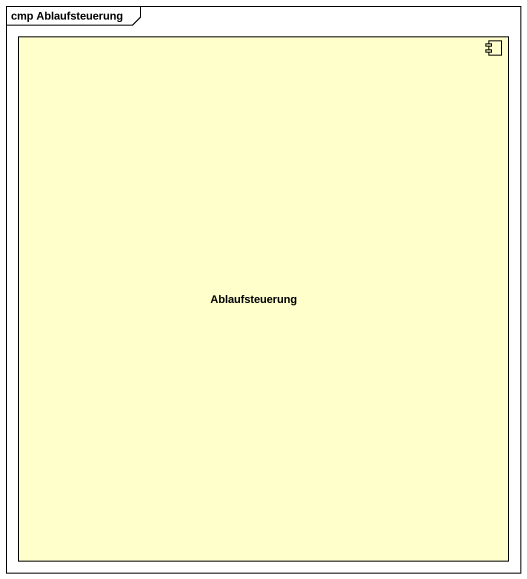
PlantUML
@startuml
mainframe cmp Ablaufsteuerung
component Ablaufsteuerung
@enduml
